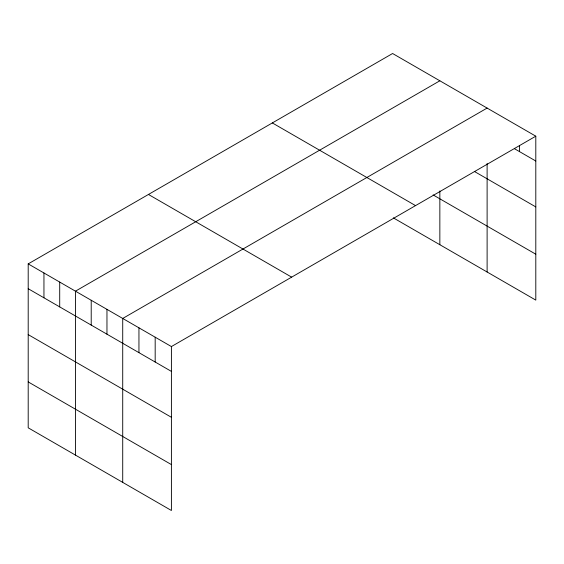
<?xml version="1.0" encoding="UTF-8"?>
<svg xmlns="http://www.w3.org/2000/svg" width="564" height="564" viewBox="0 0 564 564"><rect width="100%" height="100%" fill="white"/><g stroke="black" fill="none" stroke-linecap="round" stroke-linejoin="round"><path stroke-width="0.85" d="M535.8 136.185L171.407 346.564L171.407 510.49L28.2 427.815L28.2 263.889L392.593 53.51L535.8 136.185L535.8 300.111L393.341 217.866M439.849 80.793L75.456 291.172L75.456 455.099M487.113 108.076L122.719 318.456L122.719 482.382M514.403 148.663L535.8 161.015M474.359 171.442L535.8 206.917M433.103 194.918L535.8 254.209M272.341 122.931L415.548 205.613M148.452 194.46L291.659 277.143M28.2 263.889L171.407 346.564M28.2 288.712L171.407 371.394M28.2 334.614L171.407 417.297M28.2 381.913L171.407 464.588M519.571 145.646L519.571 151.638M487.113 163.504L487.113 272.003M439.849 190.935L439.849 244.72M155.178 337.194L155.178 362.025M138.948 327.825L138.948 352.648M106.963 309.361L106.963 334.184M91.213 300.267L91.213 325.09M59.706 282.078L59.706 306.901M43.95 272.983L43.95 297.806"/></g></svg>
